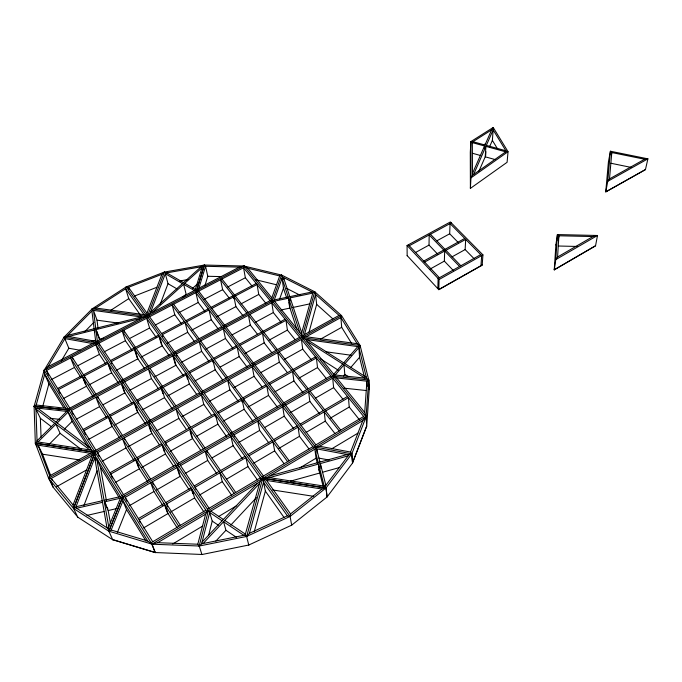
<?xml version="1.0" encoding="UTF-8"?>
<svg xmlns="http://www.w3.org/2000/svg" width="682" height="682" viewBox="0 0 682 682"><rect width="100%" height="100%" fill="white"/><g stroke="black" fill="none" stroke-linecap="round" stroke-linejoin="round"><path stroke-width="1.02" d="M437.656 254.13L429.021 245.102L429.183 234.932L443.735 250.038M437.861 288.512L438.117 278.503L480.708 254.625M438.799 289.68L439.072 279.518L407.077 245.494L450.376 221.965L482.933 254.898L482.183 265.17L438.799 289.68L407.154 255.614M453.47 270.66L444.349 261.121L444.673 251.01L459.574 266.474M458.398 242.681L449.685 233.79L450.06 223.577L481.68 255.605L480.955 265.707M474.05 258.666L465.141 249.569L465.687 239.399L424.63 262.084M470.392 188.385L470.972 177.874L470.87 141.617L493.214 127.466L508.039 151.702L507.093 162.299L470.392 188.385L470.299 152.214L470.87 141.617L472.328 142.086L492.702 129.171L493.214 127.466M558.149 240.891L558.916 235.784L592.939 236.56L597.5 235.486L555.796 259.595L557.407 234.574L597.5 235.486L595.531 245.87L554.253 269.876L555.796 259.595L557.569 256.995L558.916 235.784L557.407 234.574L555.873 244.949M554.253 269.876L555.898 244.787M484.408 148.079L484.544 145.991L472.328 142.632M478.9 171.31L485.217 156.809L485.925 146.374L505.737 151.83M369.226 389.413L366.728 426.327L366.098 416.838L368.706 379.917L366.907 381.161L336.746 377.973L333.183 376.166L122.734 496.965L120.731 497.323L108.08 528.499L108.864 531.227L73.52 508.448L95.088 452.319L95.361 456.267L75.676 507.647L73.52 508.448L77.85 517.246L53.094 487.161L48.567 478.201L35.328 443.147L34.1 406.216L68.95 410.121L272.306 300.915L274.053 300.626L301.282 334.214L302.007 337.624L305.51 339.431L358.689 346.712L360.113 345.518L341.537 315.587L314.709 291.726L302.007 337.624L360.113 345.518L368.749 379.976L369.286 389.618L368.527 386.6M485.644 155.828L485.925 151.66M205.094 285.187L207.771 276.27L205.546 266.287L204.344 265.034L202.349 266.585L165.598 273.073L164.388 272.067L161.924 274.3L146.962 313.132L147.338 316.431L143.152 317.181L92.658 310.276L92.164 308.869L64.099 337.104L44.219 370.173L244.156 266.023L204.344 265.034L164.388 272.067L147.338 316.448L150.083 313.575L195.154 290.123L196.544 290.822L315.357 447.008L319.67 446.275L350.574 452.047L351.742 453.862L352.577 463.01L327.07 496.973L325.962 488.031L351.818 453.82L366.098 416.838L364.708 412.474L366.907 381.161L367.206 386.438M489.429 147.133L492.37 140.373L493.146 129.904L473.606 174.481M611.404 154.652L611.797 152.563L644.635 159.238L647.9 158.838L607.756 181.318L609.503 178.897L611.797 152.563L610.407 151.225L608.421 161.873L605.752 191.898L645.428 169.665L647.9 158.838L610.407 151.225L607.756 181.318L605.752 191.898L645.513 169.486M291.674 525.166L327.138 496.931L326.03 487.971L322.023 489.011L290.549 513.904L290.089 516.427L291.674 525.166L248.768 545.029L201.923 554.534L199.229 546.018L197.797 544.219L157.661 542.684L151.873 544.202L155.249 552.676M208.615 535.285L212.23 521.108L209.681 512.514L222.119 520.809M143.152 317.181L96.546 341.443L96.614 342.875L208.385 510.596L199.144 546.06L201.616 543.835L209.92 511.585L259.995 481.782L262.826 478.235L267.429 477.357L315.664 448.662L348.903 454.877L351.818 453.82L352.509 463.052L366.677 426.276M197.797 544.219L205.614 514.151L208.385 510.596M42.813 406.122L48.916 383.71L44.705 374.273L44.185 370.113L151.95 544.151L155.326 552.625L112.718 539.726M254.241 531.653L265.366 491.142L262.817 478.218L326.03 487.971L290.089 516.427L246.611 536.453L199.144 546.06M309.065 332.015L316.661 304.368L315.587 294.462L314.709 291.726M34.1 406.216L35.907 407.93L67.697 411.493L68.95 410.121L34.134 406.276L44.185 370.113M34.134 406.276L36.197 405.006L44.705 374.273L65.728 408.305L68.993 410.172M267.429 477.357L325.152 486.249L325.962 488.031L262.749 478.287L246.62 536.47L248.802 545.165M201.616 543.835L245.119 535.055L246.62 536.47L249.382 533.324L263.516 482.31L287.395 515.831L290.089 516.427L126.238 286.883L92.087 308.886L147.414 316.414L144.064 314.641L95.736 308.042L92.087 308.886M360.232 347.488L360.113 345.501L357.104 343.702L306.235 336.763L301.964 337.556L304.462 334.581L315.587 294.462L339.082 315.391L341.537 315.587L340.881 317.514L341.691 327.326L351.656 343.506M245.119 535.055L259.995 481.782M301.282 334.214L312.953 292.425L314.76 291.794L281.581 275.034L272.348 300.967L271.811 297.863L247.822 268.256L244.096 266.057L366.149 416.898L362.807 420.606L319.67 446.275M196.476 290.856L204.344 265.034L196.544 290.822L198.905 288.171L239.339 267.122L244.156 266.023M198.905 288.171L205.546 266.287L239.339 267.122M195.154 290.123L202.349 266.585M164.388 272.05L126.238 286.883L125.633 288.767L128.753 298.639L140.33 314.956M279.654 298.997L283.473 288.196L282.05 278.239L299.816 332.415M274.053 300.626L282.493 277.011L281.581 275.034M271.811 297.863L279.688 275.937L281.615 275.076L244.096 266.057M83.954 505.464L97.074 470.836M160.202 304.3L168.011 283.686L165.342 273.738L182.426 283.601M150.083 313.575L165.598 273.073M73.554 508.499L95.113 452.362L90.45 453.257L49.701 475.857L48.567 478.201L73.554 508.499L73.076 504.927L92.01 455.781L95.113 452.362L91.635 450.231L37.084 441.834L35.345 443.164L37.169 446.829M352.5 462.908L366.669 426.122M350.574 452.047L362.807 420.606M117.295 532.668L126.537 509.556L122.939 500.895L122.692 496.905L108.822 531.159L112.76 539.794L77.808 517.186M108.864 531.227L122.734 496.965M111.183 530.008L122.939 500.895L147.713 540.988L151.95 544.151L108.822 531.159L111.183 530.008L147.713 540.988M472.456 173.509L491.637 129.844M472.464 175.291L470.972 177.874L508.039 151.702L506.291 151.43L472.464 175.291L472.328 142.086M61.337 360.846L68.839 348.246L64.176 337.061L66.93 336.192L92.658 310.276M44.219 370.173L48.064 366.669L64.943 338.622L92.539 343.523L96.682 342.841L64.099 337.104M325.152 486.249L348.903 454.877M334.248 374.895L333.234 376.217L368.749 379.976L366.584 378.305L334.248 374.895L305.51 339.431M343.464 375.961L344.802 374.401L344.001 364.827L335.194 374.998M350.608 367.666L359.542 357.283L358.979 348.579M344.998 363.677L358.92 347.615M333.754 374.282L342.688 363.992M343.685 362.841L357.786 346.584M215.844 541.099L225.938 530.289L223.543 521.764L243.849 535.31M230.746 525.149L256.423 497.664M203.065 543.537L259.518 483.504M202.06 542.113L257.412 483.325M84.295 332.117L93.963 322.296M49.095 444.391L60.135 433.36L55.915 424.204L38.004 441.97M64.236 429.268L72.139 421.365L68.098 412.133L57.16 422.976M37.05 440.819L54.731 423.309M55.975 422.073L66.768 411.382M182.972 297.062L186.126 294.206L183.637 284.3L194.404 290.515M192.639 288.298L197.277 284.087M150.611 312.194L201.13 266.798M152.478 312.33L201.983 267.796M110.51 310.489L128.753 298.639M95.736 308.042L125.633 288.767L144.064 314.641M483.828 144.823L485.593 143.697M172.734 543.963L202.759 526.001M218.726 516.444L236.773 505.643M299.782 467.937L316.056 458.202L314.862 449.131L318.23 462.524M331.682 448.85L357.973 433.121M366.098 416.838L151.873 544.202L199.229 546.018M157.661 542.684L205.614 514.151M151.08 542.744L205.87 510.196M207.481 509.241L260.336 477.852M261.888 476.931L312.902 446.642M314.402 445.747L363.668 416.489M143.552 527.936L168.045 513.537L164.959 504.893L139.213 519.94L140.356 522.787M170.543 512.071L194.617 497.928L191.881 489.164L166.579 503.947L167.602 506.828M199.579 495.004L222.281 481.663L219.911 472.779L234.139 493.41M226.509 479.182L247.933 466.59L245.904 457.596L195.078 487.298L195.674 489.25M253.713 463.197L274.658 450.887L272.971 441.783L248.981 455.798M278.844 448.424L299.441 436.318L298.068 427.111L274.479 440.896M306.048 432.439L325.271 421.135L324.214 411.834L339.244 430.998M330.318 418.168L349.227 407.052L348.459 397.666L301.043 425.372M138.361 518.567L164.089 503.555M165.717 502.6L191.003 487.843L192.827 493.691M194.191 485.976L244.991 456.326M248.078 454.527L272.05 440.529M273.559 439.643L297.13 425.883M300.106 424.153L347.505 396.481M554.27 269.714L595.557 245.708M557.569 256.995L592.939 236.56M129.657 505.533L153.927 491.5L150.705 482.703L178.718 526.325M156.434 490.051L180.261 476.283L177.388 467.375L206.774 511.56M185.189 473.436L207.686 460.427L205.18 451.407L219.024 471.484M211.983 457.946L233.125 445.721L230.942 436.599L261.266 479.165M238.853 442.413L259.637 430.402L257.787 421.178L287.616 461.654M264.676 427.495L284.224 416.19L282.68 406.873L313.856 447.895M290.771 412.405L309.85 401.383L308.622 391.962L323.268 410.632M315.749 397.964L333.626 387.632L332.688 378.135L364.648 417.708M178.974 466.462L125.198 497.366L126.784 501.219M180.551 465.55L232.477 435.721M284.155 406.02L234.003 434.843L234.48 436.872M285.63 405.176L334.12 377.317M121.907 495.635L175.683 464.8M177.26 463.896L229.178 434.119M230.704 433.249L280.865 404.486M282.339 403.633L330.83 375.833M115.369 482.421L139.375 468.781L136.016 459.83L110.757 474.092L112.402 478.031M141.856 467.375L165.462 453.965L162.452 444.911L137.619 458.935L138.352 460.921M170.406 451.152L192.639 438.526L189.98 429.362L203.441 448.884M196.893 436.105L217.856 424.204L215.521 414.946L165.59 443.138L166.246 445.15M223.534 420.973L244.13 409.277L242.127 399.925L218.547 413.232M248.35 406.873L268.512 395.424L266.807 385.986L243.61 399.081L244.054 401.161M275.008 391.732L293.925 380.982L292.535 371.46L306.781 389.618M299.048 378.075L317.522 367.581L316.405 357.982L269.74 384.333M109.955 472.805L135.207 458.56M136.801 457.665L161.617 443.658M164.754 441.893L214.66 413.744L215.444 416.83M217.686 412.03L241.249 398.74L241.922 401.86M242.741 397.896L265.92 384.818M268.853 383.173L315.502 356.857M438.799 289.526L482.2 265.008M439.072 279.518L482.933 254.898M56.538 486.743L86.733 469.864M102.223 461.228L126.017 447.929L122.538 438.841L149.026 480.085M128.472 446.548L151.873 433.471L148.736 424.289L176.536 466.087M156.775 430.726L178.82 418.407L176.033 409.123L189.136 428.134M182.137 416.549L203.824 404.426L201.352 395.057L230.064 435.363M209.562 401.221L229.885 389.857L227.737 380.394L255.997 418.748M234.071 387.512L254.071 376.336L252.221 366.797L281.768 405.679M260.515 372.73L279.296 362.227L277.753 352.611L291.64 370.317M284.377 359.388L302.706 349.141L301.444 339.448L331.759 376.984M320.404 339.227L341.691 327.326M609.503 178.897L644.635 159.238M94.346 451.117L147.116 421.86M148.676 420.99L199.681 392.713M201.181 391.877L250.499 364.529M251.956 363.719L299.671 337.258M304.462 334.581L339.082 315.391M341.537 315.587L48.567 478.201L51.21 478.449L92.01 455.781M150.296 423.428L97.509 452.746L99.035 456.343M151.847 422.559L202.852 394.222M204.353 393.386L253.678 365.987M255.128 365.177L302.851 338.664M306.235 336.763L340.881 317.514L357.104 343.702M429.924 269.143L444.349 261.121M452.115 256.807L465.141 249.569M423.701 261.095L464.74 238.444M88.669 439.361L112.223 426.403L108.643 417.196L83.852 430.734L85.412 434.383M114.695 425.048L137.849 412.32L134.593 403.019L110.203 416.335L110.919 418.185M142.709 409.652L164.55 397.64L161.634 388.246L174.387 406.736M167.908 395.79L189.332 384.009L186.723 374.529L137.67 401.331L138.31 403.198M195.018 380.88L215.171 369.806L212.886 360.241L189.707 372.909M220.226 367.027L239.16 356.618L237.166 346.976L214.353 359.44M244.778 353.523L264.173 342.858L262.476 333.148L276.005 350.386M269.211 340.088L287.403 330.088L285.98 320.31L240.047 345.407M83.093 429.507L107.867 415.986M109.435 415.133L133.8 401.834M136.877 400.155L185.913 373.386L187.482 379.081M188.888 371.767L212.059 359.116L212.75 361.989M213.526 358.323L236.322 345.876M239.203 344.299L285.119 319.244M415.585 252.451L429.021 245.102M436.744 240.874L449.685 233.79M409.268 245.759L451.305 222.903M76.248 419.26L99.563 406.634L95.872 397.308L120.953 436.369M102.931 404.81L124.959 392.883L121.592 383.472L147.926 423.07M129.776 390.275L151.438 378.553L148.403 369.056L160.833 387.078L162.879 393.659M154.763 376.745L176.016 365.245L173.288 355.672L200.517 393.881M181.659 362.185L201.642 351.366L199.229 341.716L226.04 378.092M205.87 349.073L225.444 338.477L223.321 328.758L251.36 365.663M231.931 334.964L250.268 325.041L248.436 315.246L261.632 332.066M255.264 322.33L273.32 312.561L271.76 302.706L300.557 338.357M123.118 382.653L71.303 410.521L72.906 414.221M124.644 381.835L174.763 354.87M224.745 327.991L176.246 354.077L176.783 355.995M226.177 327.224L273.141 301.956M68.251 408.987L120.058 381.17M121.584 380.351L171.702 353.438M173.177 352.645L221.684 326.61M223.108 325.843L270.081 300.626M63.383 398.535L86.486 386.225L82.693 376.788L58.362 389.661L59.999 393.412M88.916 384.929L111.652 372.815L108.174 363.301L84.236 375.97L84.986 377.862M116.494 370.232L137.892 358.834L134.746 349.235L146.843 366.788M141.191 357.078L162.256 345.851L159.409 336.183L111.2 361.699L111.891 363.6M167.022 343.31L187.661 332.313L185.129 322.577L162.333 334.64L162.896 336.567M191.864 330.079L211.267 319.739L209.007 309.935L186.57 321.81M216.791 316.789L235.887 306.619L233.926 296.747L246.773 313.132M241.002 303.891L258.759 294.428L257.063 284.505L211.846 308.435M57.638 388.501L81.959 375.646L85.378 384.145M83.494 374.827L107.432 362.176M110.45 360.573L158.633 335.101M161.557 333.549L184.345 321.503M185.785 320.745L208.215 308.886M211.045 307.386L256.244 283.49M51.568 379.473L74.466 367.453L70.587 357.922L94.363 394.963M77.842 365.68L99.41 354.359L95.847 344.751L120.825 382.321M104.218 351.835L125.428 340.702L122.189 331.017L133.987 348.135M129.614 338.502L149.597 328.016L146.647 318.264L172.495 354.555M155.257 325.041L174.805 314.777L172.154 304.965L197.618 339.525M178.965 312.595L198.215 302.493L195.845 292.612L222.502 327.684M203.824 299.543L222.656 289.662L220.567 279.722L233.116 295.715L233.704 298.682M227.728 286.994L245.358 277.745L243.534 267.753L270.916 301.666M48.064 366.669L92.539 343.523M97.347 343.967L46.47 370.497L48.558 375.228M148.096 317.514L98.839 343.191L99.546 345.109M149.546 316.755L197.251 291.879M198.658 291.146L244.898 267.046M249.382 533.324L287.395 515.831M134.499 296.048L156.851 287.284M161.924 274.3L128.497 287.31L126.238 286.883M290.379 481.177L319.781 473.018L318.613 464.05L324.172 486.096M322.509 472.259L339.781 467.468M270.004 475.831L347.147 454.553M269.339 477.656L348.118 455.9M68.481 336.465L140.739 318.443M91.703 341.239L95.787 340.216M103.562 338.263L99.444 339.304L95.915 329.619L97.338 341.026M67.799 335.314L141.464 316.951M86.929 515.43L104.32 511.432M120.373 498.218L104.346 501.892L108.174 510.545L116.085 508.721M76.017 506.752L102.24 500.75M104.073 500.332L120.296 496.615M76.614 508.252L102.513 502.31M274.309 299.927L288.205 296.994M289.79 296.661L312.049 291.964M274.505 301.18L288.605 298.204L289.978 308.085L296.841 329.116M312.757 293.107L290.191 297.872L290.592 300.839M281.01 309.986L289.978 308.085M292.561 307.539L309.807 303.882M179.656 280.993L187.917 279.526M558.439 246.014L577.373 246.458M207.771 276.27L221.36 276.611M155.198 552.539L202 554.483M343.805 388.135L366.422 390.547M36.197 405.006L65.728 408.305M50.204 418.296L59.487 419.345M95.753 328.349L93.502 310.395L97.014 320.165L118.105 323.072M326.167 351.81L351.145 355.254M35.328 443.147L95.113 452.362L35.345 443.164L38.073 445.167L42.557 454.195L50.766 475.823M90.45 453.257L38.073 445.167L49.701 475.857M262.817 478.218L266.628 480.46L322.023 489.011M42.557 454.195L79.837 459.983M272.647 489.957L313.694 496.334M66.93 336.192L96.546 341.443M68.839 348.246L79.965 350.241M351.818 453.82L315.289 447.051L315.664 448.662M318.844 458.108L329.244 460.06M610.842 163.237L631.148 167.405M247.822 268.256L279.688 275.937M255.699 279.731L276.048 284.667M472.933 141.703L484.979 145.019M486.36 145.394L505.891 150.765M472.762 153.348L480.827 155.59M485.217 156.809L495.021 159.528M112.658 539.598L155.274 552.497M282.493 277.011L312.953 292.425M286.781 288.443L299.969 295.161M166.681 272.885L183.543 282.604M184.745 283.303L195.367 289.424M168.011 283.686L176.911 288.853M208.308 510.648L209.92 511.585M307.267 339.679L366.311 377.231M306.985 341.256L364.879 378.126M320.549 358.86L338.204 370.173M344.802 374.401L348.246 376.609M75.676 507.647L108.08 528.499M210.781 511.074L223.381 519.471M224.804 520.417L245.375 534.125M212.23 521.108L218.376 525.225M225.938 530.289L236.407 537.305M37.57 408.117L90.348 448.151M89.811 449.95L35.95 409.038L40.357 418.279L41.065 437.23M40.357 418.279L51.355 426.668M60.135 433.36L81.107 449.361M316.661 304.368L332.935 318.954M430.436 234.25L444.996 249.339M445.943 250.311L460.844 265.758M408.356 244.795L439.413 277.779M73.076 504.927L51.21 478.449L52.088 480.213M336.746 377.973L364.708 412.474M245.358 277.745L251.982 285.997M258.759 294.428L265.852 303.26M273.32 312.561L281.257 322.441M287.403 330.088L295.153 339.73M302.706 349.141L311.324 359.866M317.522 367.581L326.601 378.885M333.626 387.632L342.952 399.243M349.227 407.052L359.687 420.078M221.948 279.006L234.506 294.982M235.316 296.014L248.18 312.382M249.842 314.496L263.047 331.29M263.9 332.373L277.429 349.593M279.177 351.818L293.081 369.508M293.976 370.641L308.23 388.791M310.071 391.127L324.726 409.78M325.672 410.982L340.719 430.12M222.656 289.662L229.195 298.043M235.887 306.619L242.894 315.596M250.268 325.041L257.455 334.248M264.173 342.858L271.828 352.662M279.296 362.227L287.148 372.295M293.925 380.982L302.902 392.482M309.85 401.383L319.295 413.488M325.271 421.135L334.964 433.556M197.882 290.123L224.54 325.075M225.358 326.149L253.406 362.918M254.267 364.052L283.814 402.789M284.726 403.983L315.902 444.86M198.215 302.493L204.958 311.401M211.267 319.739L218.172 328.869M225.444 338.477L232.801 348.212M239.16 356.618L247.336 367.428M254.071 376.336L262.084 386.933M268.512 395.424L277.369 407.128M284.224 416.19L293.55 428.518M299.441 436.318L309.014 448.969M173.586 304.223L199.076 338.749M200.687 340.932L227.515 377.274M229.212 379.576L257.498 417.887M259.288 420.317L289.142 460.751M174.805 314.777L181.446 323.839M187.661 332.313L194.472 341.597M201.642 351.366L208.905 361.264M215.171 369.806L222.613 379.951M229.885 389.857L238.402 401.459M244.13 409.277L252.869 421.186M259.637 430.402L268.836 442.95M274.658 450.887L284.104 463.76M146.962 313.132L128.497 287.31L129.111 289.287M148.795 315.698L174.652 351.861M175.445 352.969L202.682 391.05M203.517 392.218L232.23 432.371M233.116 433.607L263.44 476.01M266.628 480.46L290.549 513.904M149.597 328.016L156.135 337.232M162.256 345.851L168.957 355.296M176.016 365.245L183.16 375.322M189.332 384.009L196.663 394.341M203.824 404.426L211.608 415.406M217.856 424.204L226.458 436.335M233.125 445.721L242.195 458.509M247.933 466.59L257.455 480.009M265.366 491.142L284.138 517.595M135.471 347.351L123.664 330.25L124.303 332.185M136.238 348.451L148.344 365.978M149.904 368.246L162.35 386.251M163.151 387.419L175.913 405.892M177.559 408.279L190.679 427.264M191.523 428.492L204.992 447.989M220.593 470.571L206.731 450.512L207.285 452.516M221.48 471.867L235.716 492.472M125.428 340.702L131.865 350.071M137.892 358.834L144.49 368.433M151.438 378.553L158.471 388.8M164.55 397.64L172.375 409.021M178.82 418.407L186.493 429.575M192.639 438.526L200.755 450.333M207.686 460.427L216.629 473.436M222.281 481.663L231.667 495.328M98.114 342.1L123.11 379.533M123.877 380.684L150.228 420.138M151.037 421.348L178.846 462.993M179.698 464.272L209.093 508.286M99.41 354.359L105.736 363.898M111.652 372.815L118.387 382.969M124.959 392.883L131.873 403.318M137.849 412.32L145.189 423.386M151.873 433.471L159.418 444.843M165.462 453.965L173.441 465.994M180.261 476.283L189.05 489.54M194.617 497.928L203.85 511.85M95.915 394.128L72.104 357.129L72.88 359.039M122.53 435.491L97.424 396.472L98.157 398.339M150.637 479.165L124.124 437.963L124.815 439.779M180.355 525.353L152.316 481.782L153.382 484.714M74.466 367.453L80.672 377.155M86.486 386.225L93.102 396.557M99.563 406.634L106.358 417.248M112.223 426.403L119.444 437.665M126.017 447.929L134.004 460.393M139.375 468.781L147.781 481.91M153.927 491.5L162.768 505.302M168.045 513.537L177.132 527.723M45.762 369.363L69.828 408.134M70.57 409.328L95.949 450.231M96.733 451.493L123.544 494.697M124.371 496.027L152.742 541.747M67.697 411.493L91.635 450.231M95.361 456.267L120.731 497.323M48.916 383.71L63.75 407.759M72.139 421.365L88.149 447.324M108.753 526.836L96.665 458.364L100.484 467.315L118.898 497.169M126.537 509.556L146.067 541.218M492.702 129.171L506.291 151.43M492.37 140.373L497.851 149.426M104.926 502.25L106.196 505.14M107.048 507.067L107.901 508.994M95.881 460.614L94.73 457.929L106.989 527.791M108.941 418.757L111.456 425.21M51.21 482.191L53.094 487.161M135.948 460.555L138.565 467.52M94.986 331.964L94.278 330.028L95.676 341.29M96.81 331.247L99.282 338.033M108.123 364.077L110.561 370.744M121.839 385.142L124.192 391.741M164.78 505.473L167.192 512.208M134.78 404.622L137.065 411.144M148.872 425.824L150.756 431.339M162.623 446.684L164.302 451.714M301.674 332.79L283.49 277.523L283.772 279.518M134.618 350.054L137.133 357.735M283.473 288.196L286.687 298.025M176.851 467.076L179.417 475.004M159.204 337.036L161.489 344.768M190.022 431.195L191.804 437.307M172.768 355.51L175.223 364.137M319.969 462.046L316.627 448.841L317.156 452.874M325.86 485.32L320.361 463.572L320.992 468.551M316.056 458.202L317.343 463.317M318.886 469.455L319.398 471.501L318.494 464.519M319.781 473.018L323.277 486.957M358.689 346.712L366.584 378.305M359.542 357.283L364.341 376.583M100.484 467.315L106.418 500.656M108.174 510.545L110.382 522.923M288.341 297.983L288.614 299.961M288.895 301.938L289.577 306.883M97.014 320.165L98.08 328.571M91.917 311.026L94.116 328.75M368.706 379.917L369.235 389.567M35.907 407.93L37.084 441.834M407.077 245.494L407.154 255.776"/></g></svg>
